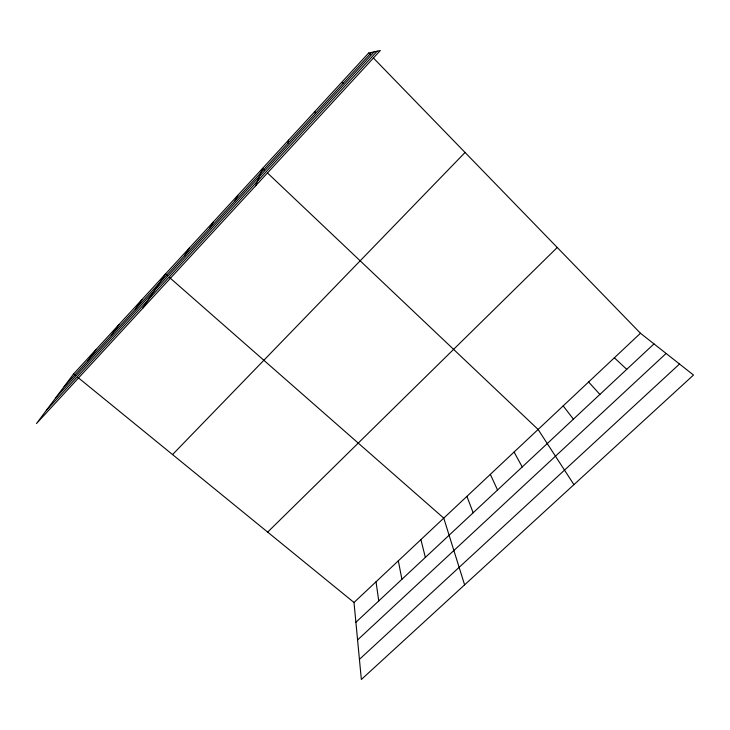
<?xml version="1.0" encoding="UTF-8"?>
<svg xmlns="http://www.w3.org/2000/svg" width="730" height="730" viewBox="0 0 730 730"><rect width="100%" height="100%" fill="white"/><g stroke="black" fill="none" stroke-linecap="round" stroke-linejoin="round"><path stroke-width="1.09" d="M287.885 143.354L288.514 140.16M255.646 185.785L262.608 168.347L264.233 169.889M234.996 200.841L237.816 195.311M209.528 228.536L213.37 221.902M184.425 255.819L189.262 248.118M142.542 308.489L165.491 273.969L167.17 275.447M135.296 309.228L142.049 299.473M111.252 335.362L118.926 324.631M87.545 361.122L96.114 349.442M73.602 373.924L36.5 423.537L380.33 50.507L368.604 53.053L73.602 373.924L75.336 375.339M64.176 386.535L371.552 52.414M55.699 397.859L374.216 51.83M46.319 410.415L377.2 51.182M172.545 454.571L465.065 152.47M267.664 532.106L557.255 247.479M354.004 602.478L640.466 333.254L693.5 375.037L361.35 679.493L354.004 602.478L77.928 377.456M355.893 622.279L653.989 343.903M357.572 639.936L666.107 353.457M359.425 659.354L679.511 364.014M341.503 82.517L343.228 83.202M169.689 277.655L443.758 518.127L464.599 584.849M614.359 357.791L626.741 369.344M267.481 172.964L538.101 429.459L573.926 484.638M368.604 53.053L370.174 54.668M373.313 57.907L640.466 333.254M588.599 382L599.887 394.428M563.186 405.889L573.388 419.166M514.066 452.052L522.233 466.935M490.332 474.354L497.541 490.003M466.899 496.373L473.159 512.761M314.812 111.553L315.342 113.515M420.9 539.607L425.353 557.41M398.325 560.822L401.901 579.31M376.032 581.773L378.751 600.927"/></g></svg>
